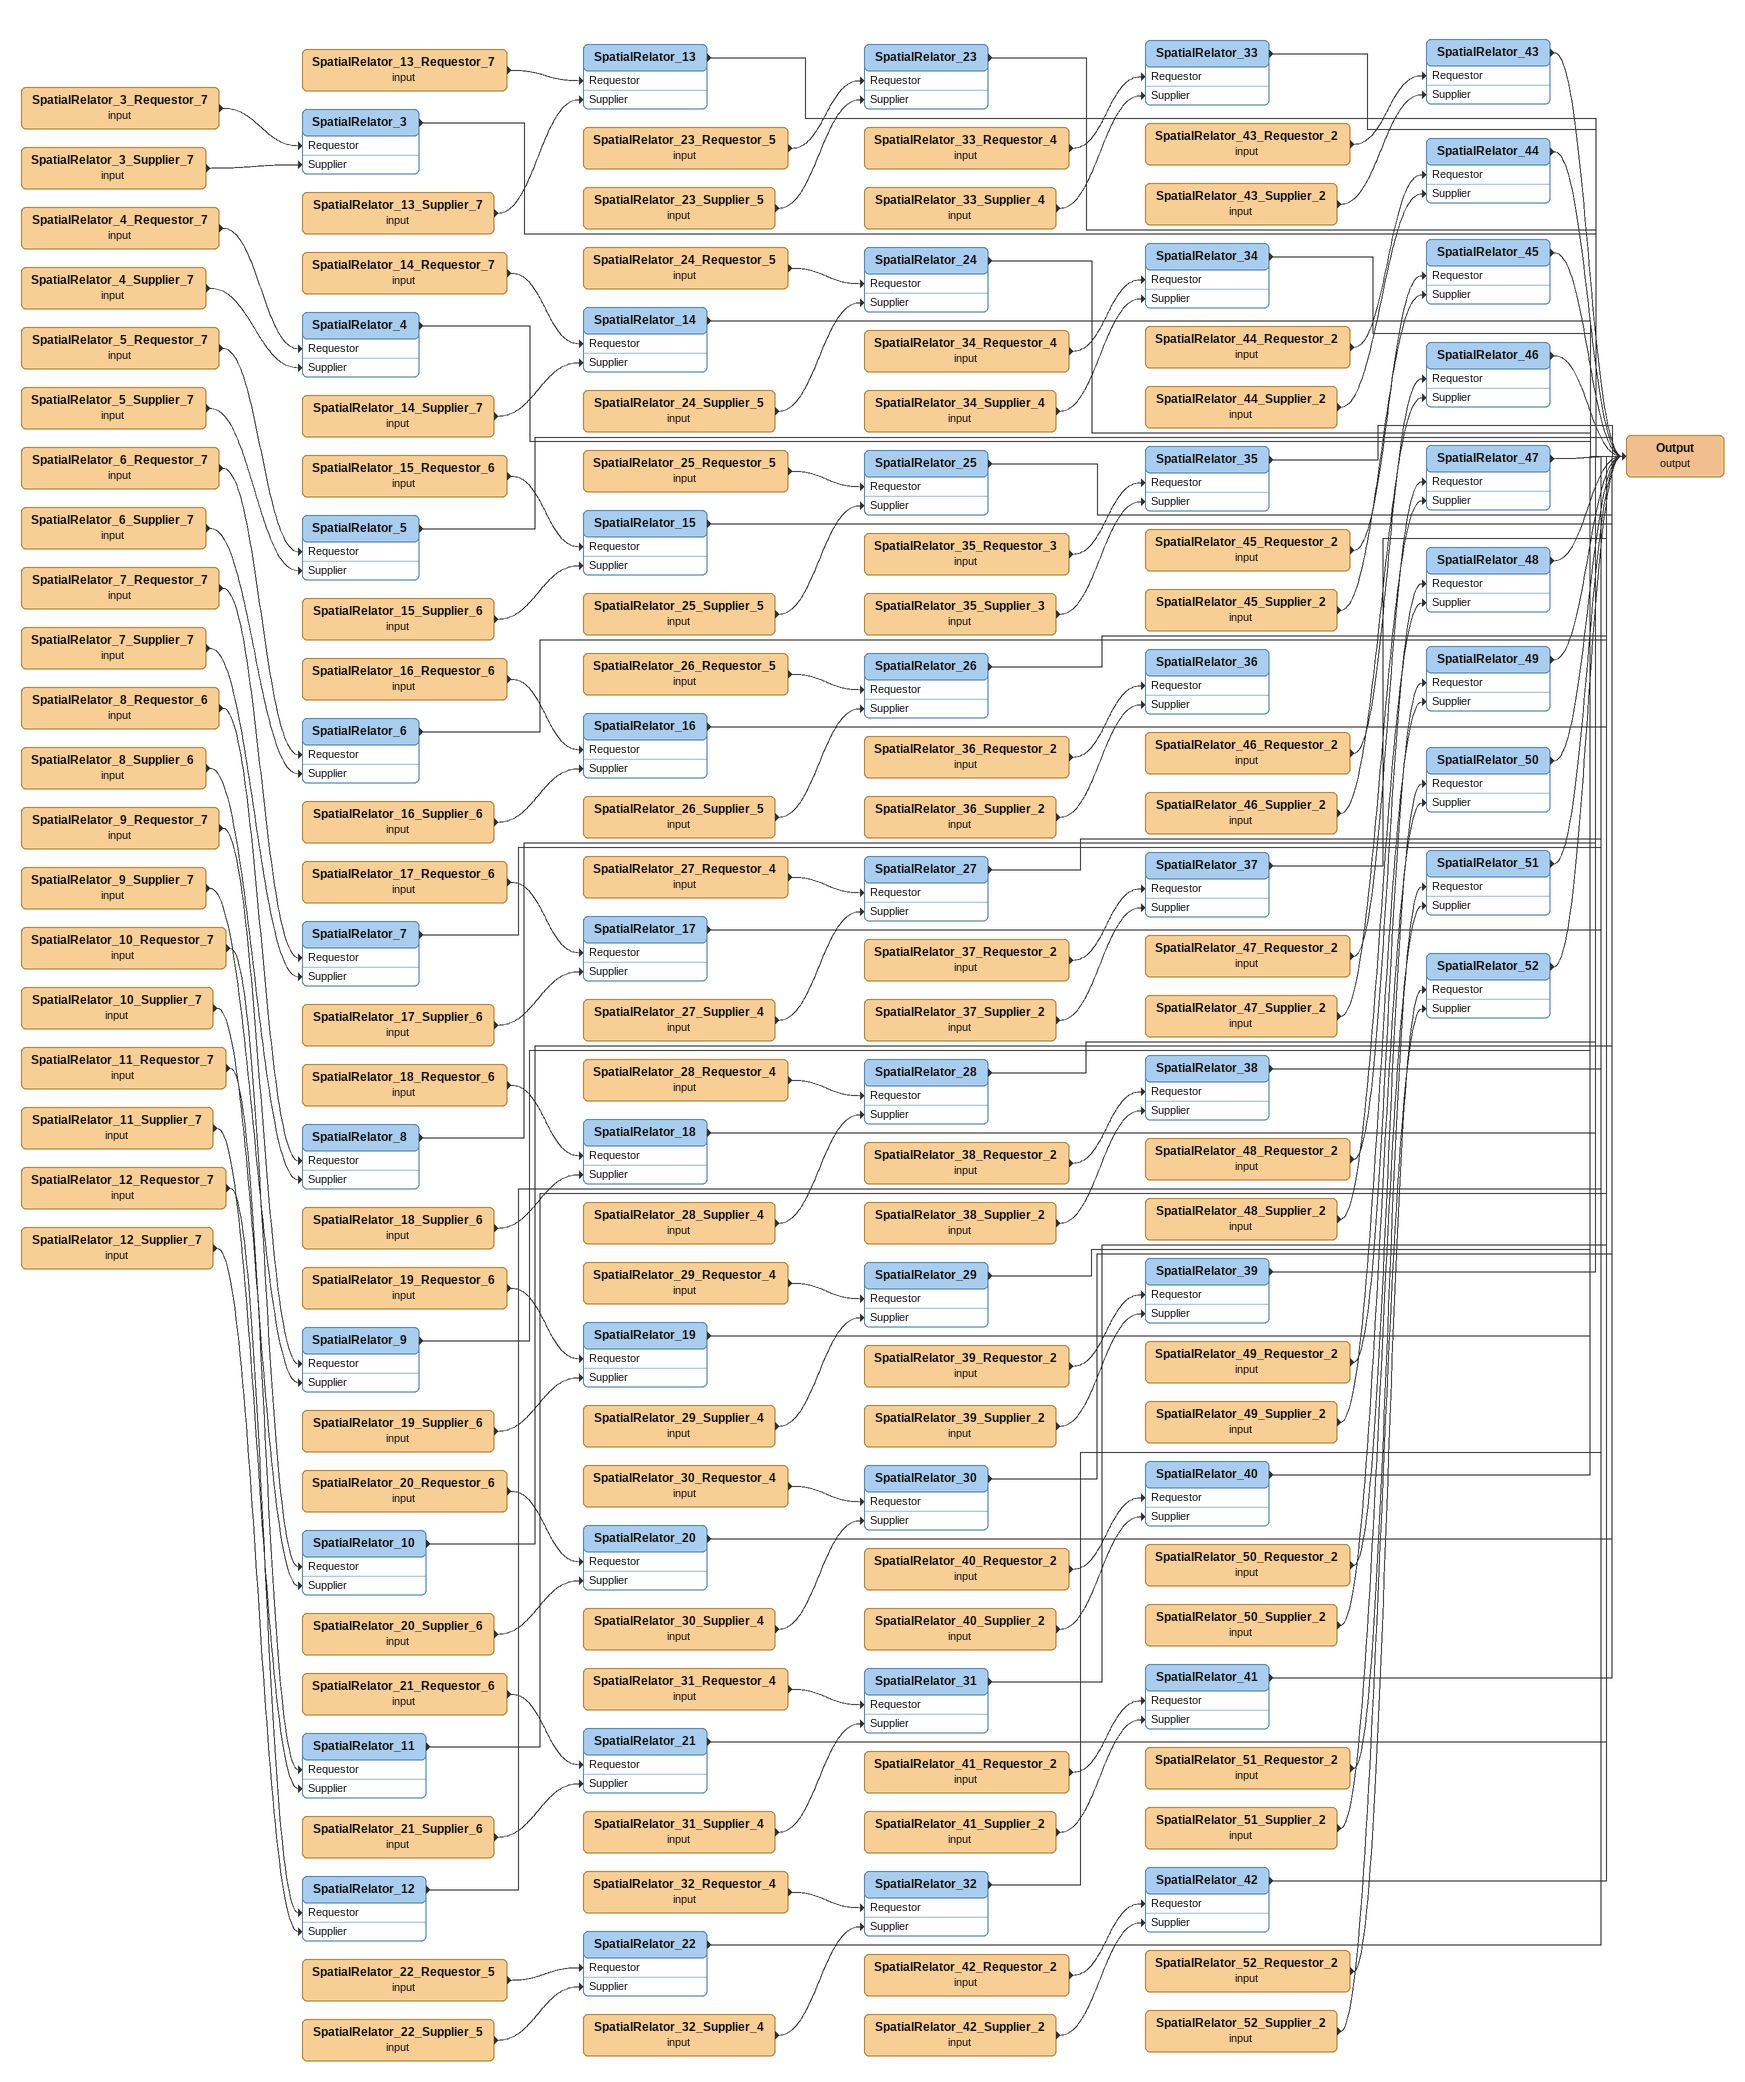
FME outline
SpatialRelator_3_Requestor_7 (input)
    -> SpatialRelator_3 [Requestor]
SpatialRelator_3_Supplier_7 (input)
    -> SpatialRelator_3 [Supplier]
SpatialRelator_3
    -> Output (output)
SpatialRelator_4_Requestor_7 (input)
    -> SpatialRelator_4 [Requestor]
SpatialRelator_4_Supplier_7 (input)
    -> SpatialRelator_4 [Supplier]
SpatialRelator_4
    -> Output (output)
SpatialRelator_5_Requestor_7 (input)
    -> SpatialRelator_5 [Requestor]
SpatialRelator_5_Supplier_7 (input)
    -> SpatialRelator_5 [Supplier]
SpatialRelator_5
    -> Output (output)
SpatialRelator_6_Requestor_7 (input)
    -> SpatialRelator_6 [Requestor]
SpatialRelator_6_Supplier_7 (input)
    -> SpatialRelator_6 [Supplier]
SpatialRelator_6
    -> Output (output)
SpatialRelator_7_Requestor_7 (input)
    -> SpatialRelator_7 [Requestor]
SpatialRelator_7_Supplier_7 (input)
    -> SpatialRelator_7 [Supplier]
SpatialRelator_7
    -> Output (output)
SpatialRelator_8_Requestor_6 (input)
    -> SpatialRelator_8 [Requestor]
SpatialRelator_8_Supplier_6 (input)
    -> SpatialRelator_8 [Supplier]
SpatialRelator_8
    -> Output (output)
SpatialRelator_9_Requestor_7 (input)
    -> SpatialRelator_9 [Requestor]
SpatialRelator_9_Supplier_7 (input)
    -> SpatialRelator_9 [Supplier]
SpatialRelator_9
    -> Output (output)
SpatialRelator_10_Requestor_7 (input)
    -> SpatialRelator_10 [Requestor]
SpatialRelator_10_Supplier_7 (input)
    -> SpatialRelator_10 [Supplier]
SpatialRelator_10
    -> Output (output)
SpatialRelator_11_Requestor_7 (input)
    -> SpatialRelator_11 [Requestor]
SpatialRelator_11_Supplier_7 (input)
    -> SpatialRelator_11 [Supplier]
SpatialRelator_11
    -> Output (output)
SpatialRelator_12_Requestor_7 (input)
    -> SpatialRelator_12 [Requestor]
SpatialRelator_12_Supplier_7 (input)
    -> SpatialRelator_12 [Supplier]
SpatialRelator_12
    -> Output (output)
SpatialRelator_13_Requestor_7 (input)
    -> SpatialRelator_13 [Requestor]
SpatialRelator_13_Supplier_7 (input)
    -> SpatialRelator_13 [Supplier]
SpatialRelator_13
    -> Output (output)
SpatialRelator_14_Requestor_7 (input)
    -> SpatialRelator_14 [Requestor]
SpatialRelator_14_Supplier_7 (input)
    -> SpatialRelator_14 [Supplier]
SpatialRelator_14
    -> Output (output)
SpatialRelator_15_Requestor_6 (input)
    -> SpatialRelator_15 [Requestor]
SpatialRelator_15_Supplier_6 (input)
    -> SpatialRelator_15 [Supplier]
SpatialRelator_15
    -> Output (output)
SpatialRelator_16_Requestor_6 (input)
    -> SpatialRelator_16 [Requestor]
SpatialRelator_16_Supplier_6 (input)
    -> SpatialRelator_16 [Supplier]
SpatialRelator_16
    -> Output (output)
SpatialRelator_17_Requestor_6 (input)
    -> SpatialRelator_17 [Requestor]
SpatialRelator_17_Supplier_6 (input)
    -> SpatialRelator_17 [Supplier]
SpatialRelator_17
    -> Output (output)
SpatialRelator_18_Requestor_6 (input)
    -> SpatialRelator_18 [Requestor]
SpatialRelator_18_Supplier_6 (input)
    -> SpatialRelator_18 [Supplier]
SpatialRelator_18
    -> Output (output)
SpatialRelator_19_Requestor_6 (input)
    -> SpatialRelator_19 [Requestor]
SpatialRelator_19_Supplier_6 (input)
    -> SpatialRelator_19 [Supplier]
SpatialRelator_19
    -> Output (output)
SpatialRelator_20_Requestor_6 (input)
    -> SpatialRelator_20 [Requestor]
SpatialRelator_20_Supplier_6 (input)
    -> SpatialRelator_20 [Supplier]
SpatialRelator_20
    -> Output (output)
SpatialRelator_21_Requestor_6 (input)
    -> SpatialRelator_21 [Requestor]
SpatialRelator_21_Supplier_6 (input)
    -> SpatialRelator_21 [Supplier]
SpatialRelator_21
    -> Output (output)
SpatialRelator_22_Requestor_5 (input)
    -> SpatialRelator_22 [Requestor]
SpatialRelator_22_Supplier_5 (input)
    -> SpatialRelator_22 [Supplier]
SpatialRelator_22
    -> Output (output)
SpatialRelator_23_Requestor_5 (input)
    -> SpatialRelator_23 [Requestor]
SpatialRelator_23_Supplier_5 (input)
    -> SpatialRelator_23 [Supplier]
SpatialRelator_23
    -> Output (output)
SpatialRelator_24_Requestor_5 (input)
    -> SpatialRelator_24 [Requestor]
SpatialRelator_24_Supplier_5 (input)
    -> SpatialRelator_24 [Supplier]
SpatialRelator_24
    -> Output (output)
SpatialRelator_25_Requestor_5 (input)
    -> SpatialRelator_25 [Requestor]
SpatialRelator_25_Supplier_5 (input)
    -> SpatialRelator_25 [Supplier]
SpatialRelator_25
    -> Output (output)
SpatialRelator_26_Requestor_5 (input)
    -> SpatialRelator_26 [Requestor]
SpatialRelator_26_Supplier_5 (input)
    -> SpatialRelator_26 [Supplier]
SpatialRelator_26
    -> Output (output)
SpatialRelator_27_Requestor_4 (input)
    -> SpatialRelator_27 [Requestor]
SpatialRelator_27_Supplier_4 (input)
    -> SpatialRelator_27 [Supplier]
SpatialRelator_27
    -> Output (output)
SpatialRelator_28_Requestor_4 (input)
    -> SpatialRelator_28 [Requestor]
SpatialRelator_28_Supplier_4 (input)
    -> SpatialRelator_28 [Supplier]
SpatialRelator_28
    -> Output (output)
SpatialRelator_29_Requestor_4 (input)
    -> SpatialRelator_29 [Requestor]
SpatialRelator_29_Supplier_4 (input)
    -> SpatialRelator_29 [Supplier]
SpatialRelator_29
    -> Output (output)
SpatialRelator_30_Requestor_4 (input)
    -> SpatialRelator_30 [Requestor]
SpatialRelator_30_Supplier_4 (input)
    -> SpatialRelator_30 [Supplier]
SpatialRelator_30
    -> Output (output)
SpatialRelator_31_Requestor_4 (input)
    -> SpatialRelator_31 [Requestor]
SpatialRelator_31_Supplier_4 (input)
    -> SpatialRelator_31 [Supplier]
SpatialRelator_31
    -> Output (output)
SpatialRelator_32_Requestor_4 (input)
    -> SpatialRelator_32 [Requestor]
SpatialRelator_32_Supplier_4 (input)
    -> SpatialRelator_32 [Supplier]
SpatialRelator_32
    -> Output (output)
SpatialRelator_33_Requestor_4 (input)
    -> SpatialRelator_33 [Requestor]
SpatialRelator_33_Supplier_4 (input)
    -> SpatialRelator_33 [Supplier]
SpatialRelator_33
    -> Output (output)
SpatialRelator_34_Requestor_4 (input)
    -> SpatialRelator_34 [Requestor]
SpatialRelator_34_Supplier_4 (input)
    -> SpatialRelator_34 [Supplier]
SpatialRelator_34
    -> Output (output)
SpatialRelator_35_Requestor_3 (input)
    -> SpatialRelator_35 [Requestor]
SpatialRelator_35_Supplier_3 (input)
    -> SpatialRelator_35 [Supplier]
SpatialRelator_35
    -> Output (output)
SpatialRelator_36_Requestor_2 (input)
    -> SpatialRelator_36 [Requestor]
SpatialRelator_36_Supplier_2 (input)
    -> SpatialRelator_36 [Supplier]
SpatialRelator_36
SpatialRelator_37_Requestor_2 (input)
    -> SpatialRelator_37 [Requestor]
SpatialRelator_37_Supplier_2 (input)
    -> SpatialRelator_37 [Supplier]
SpatialRelator_37
    -> Output (output)
SpatialRelator_38_Requestor_2 (input)
    -> SpatialRelator_38 [Requestor]
SpatialRelator_38_Supplier_2 (input)
    -> SpatialRelator_38 [Supplier]
SpatialRelator_38
    -> Output (output)
SpatialRelator_39_Requestor_2 (input)
    -> SpatialRelator_39 [Requestor]
SpatialRelator_39_Supplier_2 (input)
    -> SpatialRelator_39 [Supplier]
SpatialRelator_39
    -> Output (output)
SpatialRelator_40_Requestor_2 (input)
    -> SpatialRelator_40 [Requestor]
SpatialRelator_40_Supplier_2 (input)
    -> SpatialRelator_40 [Supplier]
SpatialRelator_40
    -> Output (output)
SpatialRelator_41_Requestor_2 (input)
    -> SpatialRelator_41 [Requestor]
SpatialRelator_41_Supplier_2 (input)
    -> SpatialRelator_41 [Supplier]
SpatialRelator_41
    -> Output (output)
SpatialRelator_42_Requestor_2 (input)
    -> SpatialRelator_42 [Requestor]
SpatialRelator_42_Supplier_2 (input)
    -> SpatialRelator_42 [Supplier]
SpatialRelator_42
    -> Output (output)
SpatialRelator_43_Requestor_2 (input)
    -> SpatialRelator_43 [Requestor]
SpatialRelator_43_Supplier_2 (input)
    -> SpatialRelator_43 [Supplier]
SpatialRelator_43
    -> Output (output)
SpatialRelator_44_Requestor_2 (input)
    -> SpatialRelator_44 [Requestor]
SpatialRelator_44_Supplier_2 (input)
    -> SpatialRelator_44 [Supplier]
SpatialRelator_44
    -> Output (output)
SpatialRelator_45_Requestor_2 (input)
    -> SpatialRelator_45 [Requestor]
SpatialRelator_45_Supplier_2 (input)
    -> SpatialRelator_45 [Supplier]
SpatialRelator_45
    -> Output (output)
SpatialRelator_46_Requestor_2 (input)
    -> SpatialRelator_46 [Requestor]
SpatialRelator_46_Supplier_2 (input)
    -> SpatialRelator_46 [Supplier]
SpatialRelator_46
    -> Output (output)
SpatialRelator_47_Requestor_2 (input)
    -> SpatialRelator_47 [Requestor]
SpatialRelator_47_Supplier_2 (input)
    -> SpatialRelator_47 [Supplier]
SpatialRelator_47
    -> Output (output)
SpatialRelator_48_Requestor_2 (input)
    -> SpatialRelator_48 [Requestor]
SpatialRelator_48_Supplier_2 (input)
    -> SpatialRelator_48 [Supplier]
SpatialRelator_48
    -> Output (output)
SpatialRelator_49_Requestor_2 (input)
    -> SpatialRelator_49 [Requestor]
SpatialRelator_49_Supplier_2 (input)
    -> SpatialRelator_49 [Supplier]
SpatialRelator_49
    -> Output (output)
SpatialRelator_50_Requestor_2 (input)
    -> SpatialRelator_50 [Requestor]
SpatialRelator_50_Supplier_2 (input)
    -> SpatialRelator_50 [Supplier]
SpatialRelator_50
    -> Output (output)
SpatialRelator_51_Requestor_2 (input)
    -> SpatialRelator_51 [Requestor]
SpatialRelator_51_Supplier_2 (input)
    -> SpatialRelator_51 [Supplier]
SpatialRelator_51
    -> Output (output)
SpatialRelator_52_Requestor_2 (input)
    -> SpatialRelator_52 [Requestor]
SpatialRelator_52_Supplier_2 (input)
    -> SpatialRelator_52 [Supplier]
SpatialRelator_52
    -> Output (output)
Output (output)
